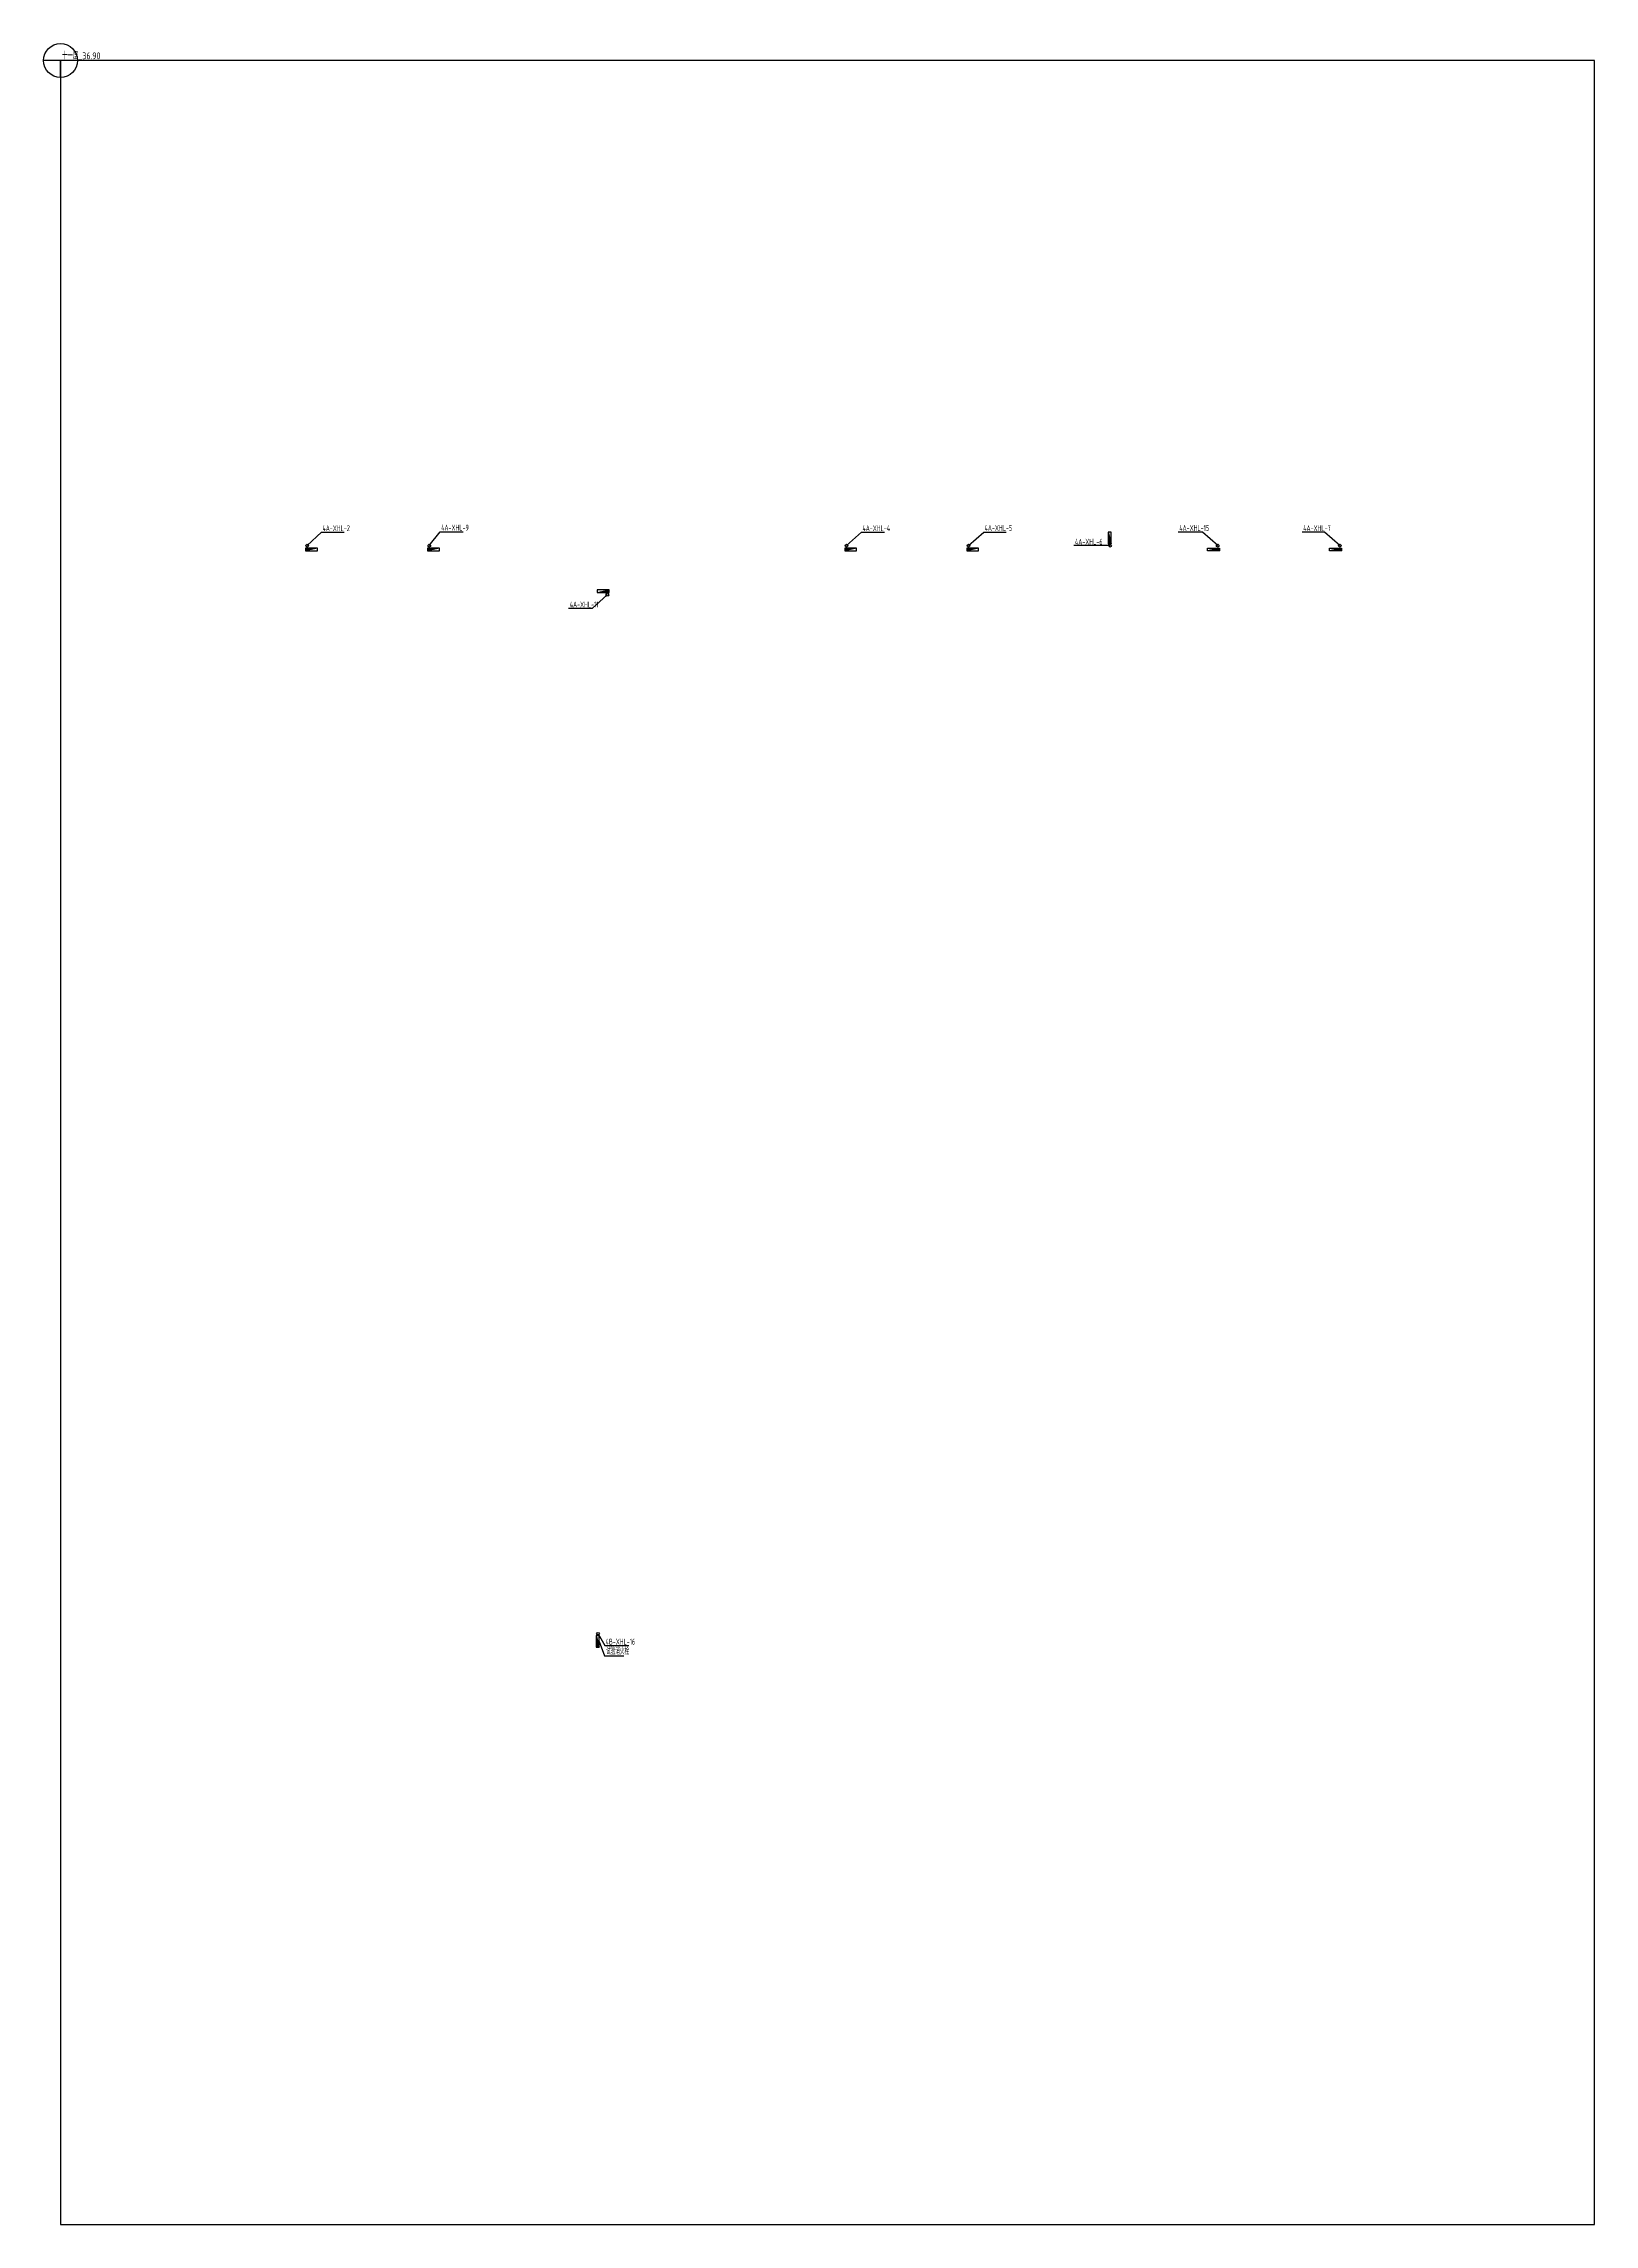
# Model space of a CAD drawing. Header units: millimetres. Extents: x -69218 to 1159344, y 1846 to 130422.
# Drawn here: x 787874 to 879344, y 1846 to 130422 of the extents above; entities that cross this region are included whole.
import ezdxf

# ---------------------------------------------------------------- set-up
doc = ezdxf.new("R2010")
doc.units = ezdxf.units.MM
doc.header["$LTSCALE"] = 1000
doc.layers.get('0').update_dxf_attribs({"linetype": 'CONTINUOUS'})
for name, color, linetype in [('DIM_消防', 3, 'CONTINUOUS'), ('EQUIP_消火栓', 7, 'CONTINUOUS'), ('S-Xh_注释', 3, 'CONTINUOUS'), ('VPIPE-消防', 1, 'CONTINUOUS')]:
    doc.layers.add(name, color=color, linetype=linetype)
doc.styles.add('_TWT_PIPEDN', font='GBENOR', dxfattribs={"width": 0.7, "height": 3.5, "bigfont": 'GBCBIG'})
doc.styles.add('_TWT_SERIAL', font='GBENOR', dxfattribs={"width": 0.7, "height": 3.5, "bigfont": 'GBCBIG'})
doc.styles.add('shui', font='gbenor.shx', dxfattribs={"width": 0.7, "height": 4, "bigfont": 'gbcbig.shx'})

# ---------------------------------------------------------------- blocks, each defined once
blk = doc.blocks.new('Floorbase')
for p, q in [((0, 0), (-1000, 0)), ((0, -1000), (0, 0))]:
    blk.add_line(p, q)
blk.add_circle((0, 0), 1000)
at = {"style": '_TWT_PIPEDN', "width": 0.8}
blk.add_attdef('Elevation', (92, 81), '', height=400, dxfattribs=at)
blk = doc.blocks.new('$TwtSys$00000434')
for p, q in [((-0.5, 0.5), (-0.5, -0.5)), ((-0.5, -0.5), (0.5, 0.5)), ((0.5, 0.5), (-0.5, 0.5)), ((0.5, -0.5), (0.5, 0.5)), ((-0.5, -0.5), (0.5, -0.5))]:
    blk.add_line(p, q)
blk.add_solid([(0.5, -0.5), (0.5, 0.5), (-0.5, -0.5)])

msp = doc.modelspace()

# ---------------------------------------------------------------- linework, layer by layer
at = {"layer": 'DIM_消防'}
for p, q in [((803424, 100822), (804274, 101622)), ((804274, 101622), (805611, 101622)), ((810624, 100822), (811274, 101640)), ((811274, 101640), (812613, 101640)), ((835224, 100822), (836124, 101622)), ((836124, 101622), (837469, 101622)), ((842424, 100822), (843324, 101622)), ((843324, 101622), (844657, 101622)), ((856224, 101622), (854791, 101622)), ((857124, 100822), (856224, 101622)), ((863424, 101622), (862099, 101622)), ((864324, 100822), (863424, 101622)), ((849974, 100822), (848639, 100822)), ((850774, 100822), (849974, 100822)), ((821124, 97922), (820224, 97122)), ((820224, 97122), (818839, 97122)), ((820574, 36672), (820978, 35972)), ((820634, 36222), (820964, 35372)), ((820964, 35372), (822103, 35372)), ((820978, 35972), (822392, 35972))]:
    msp.add_line(p, q, dxfattribs=at)
at = {"layer": 'S-Xh_注释'}
msp.add_lwpolyline([(788874, 1846), (879344, 1846), (879344, 129422), (788874, 129422)], close=True, dxfattribs=at)
at = {"layer": 'VPIPE-消防'}
for centre in [(803424, 100822), (810624, 100822), (835224, 100822), (842424, 100822), (850774, 100822), (857124, 100822), (864324, 100822), (821124, 97922), (820574, 36672)]:
    msp.add_circle(centre, 80, dxfattribs=at)

# ---------------------------------------------------------------- block references
at = {"layer": 'EQUIP_消火栓', "xscale": 700, "yscale": 160, "zscale": 700}
for p, rotation in [((850754, 101272), 270), ((803674, 100602), 180), ((810874, 100602), 180), ((835474, 100602), 180), ((842674, 100602), 180), ((820554, 36222), 270)]:
    msp.add_blockref('$TwtSys$00000434', p, dxfattribs=dict(at, rotation=rotation))
at = {"layer": 'EQUIP_消火栓', "xscale": 700, "zscale": 700}
for p, yscale in [((856874, 100602), -160), ((864074, 100602), -160), ((820874, 98142), 160)]:
    msp.add_blockref('$TwtSys$00000434', p, dxfattribs=dict(at, yscale=yscale))
at = {"layer": 'S-Xh_注释', "color": 0}
msp.add_blockref('Floorbase', (788874, 129422), dxfattribs=at).add_auto_attribs({'Elevation': '十一层_36.90'})

# ---------------------------------------------------------------- texts
at = {"layer": 'DIM_消防', "color": 7, "width": 0.7}
for s, height, style, p in [('4A-XHL-2', 350, '_TWT_SERIAL', (804324, 101678)), ('4A-XHL-9', 350, '_TWT_SERIAL', (811324, 101710)), ('4A-XHL-4', 350, '_TWT_SERIAL', (836174, 101678)), ('4A-XHL-5', 350, '_TWT_SERIAL', (843374, 101690)), ('4A-XHL-15', 350, '_TWT_SERIAL', (854861, 101690)), ('4A-XHL-7', 350, '_TWT_SERIAL', (862169, 101678)), ('4A-XHL-6', 350, '_TWT_SERIAL', (848709, 100878)), ('4A-XHL-11', 350, '_TWT_SERIAL', (818909, 97178)), ('4B-XHL-16', 350, '_TWT_SERIAL', (821026, 36028)), ('试验消火栓', 385.8, 'shui', (821057, 35443))]:
    msp.add_text(s, height=height, dxfattribs=dict(at, style=style)).set_placement(p)

doc.saveas('drawing.dxf')
